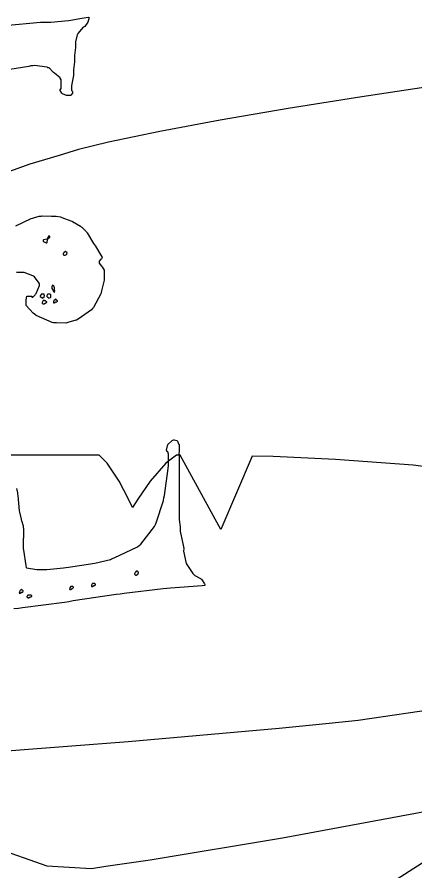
# Model space of a CAD drawing. Extents: x 71 to 283, y 22 to 328.
# Drawn here: x 239.17 to 253.97, y 48.41 to 80.09 of the extents above; entities that cross this region are included whole.
import ezdxf

# ---------------------------------------------------------------- set-up
doc = ezdxf.new("R2010")
doc.units = 0
doc.header["$MEASUREMENT"] = 0

msp = doc.modelspace()

# ---------------------------------------------------------------- linework, layer by layer
at = {"color": 7}
for points in [[(238.716, 79.7814), (240.039, 79.8961), (240.171, 79.9042), (240.418, 79.9042), (241.08, 79.9663), (241.16, 79.9744), (241.22, 79.9842), (241.573, 80.0544), (241.82, 80.0901), (241.829, 80.0806), (241.837, 80.0724), (241.793, 79.9042), (241.679, 79.7373), (241.653, 79.7278), (241.625, 79.7197), (241.423, 79.4812), (241.406, 79.4452), (241.396, 79.4286), (241.336, 79.1767), (241.336, 79.0924), (241.336, 78.9601), (241.3, 78.6624), (241.3, 78.5633), (241.3, 78.431), (241.264, 78.1332), (241.264, 78.0341), (241.264, 77.9198), (241.202, 77.6111), (241.194, 77.5751), (241.184, 77.5589), (241.184, 77.3825), (241.194, 77.3645), (241.194, 77.3561), (241.22, 77.3285), (241.23, 77.3285), (241.23, 77.3285), (241.23, 77.3038), (241.23, 77.2943), (241.23, 77.2679), (241.168, 77.1977), (241.16, 77.1881), (241.132, 77.1881), (241.072, 77.1881), (241.053, 77.1881), (240.999, 77.1881), (240.85, 77.2418), (240.841, 77.2583), (240.832, 77.2679), (240.771, 77.3673), (240.771, 77.3987), (240.771, 77.3987), (240.797, 77.4347), (240.807, 77.4347), (240.807, 77.4883), (240.807, 77.6083), (240.807, 77.6471), (240.807, 77.6732), (240.807, 77.7325), (240.807, 77.7515), (240.807, 77.7695), (240.771, 77.8235), (240.771, 77.8235), (240.761, 77.833), (240.558, 78.008), (240.524, 78.0341), (240.497, 78.0616), (240.357, 78.2105), (240.312, 78.2105), (240.284, 78.2285), (239.809, 78.2906), (239.748, 78.2807), (239.731, 78.2807), (239.689, 78.2807), (239.677, 78.2807), (239.606, 78.2645), (238.901, 78.1498)], [(239.121, 72.3554), (239.686, 72.62), (239.748, 72.6362), (239.775, 72.6461), (239.992, 72.7082), (240.065, 72.7082), (240.1, 72.7177), (240.443, 72.7082), (240.558, 72.7082), (240.621, 72.7082), (240.779, 72.6817), (240.807, 72.6722), (240.833, 72.6641), (241.158, 72.5413), (241.194, 72.5318), (241.228, 72.5138), (241.519, 72.3374), (241.547, 72.3194), (241.573, 72.3029), (241.749, 72.1251), (241.759, 72.1071), (241.767, 72.0908), (242.006, 71.7035), (242.042, 71.6499), (242.076, 71.5973), (242.278, 71.2706), (242.288, 71.2611), (242.288, 71.2445), (242.322, 71.1909), (242.322, 71.1909), (242.322, 71.1743), (242.296, 71.1302), (242.288, 71.1207), (242.27, 71.1207), (242.218, 71.042), (242.218, 71.0145), (242.218, 70.9704), (242.305, 70.8561), (242.322, 70.8381), (242.331, 70.8297), (242.394, 70.7044), (242.394, 70.6617), (242.394, 70.6176), (242.394, 70.5185), (242.394, 70.4854), (242.394, 70.3365), (242.305, 69.9396), (242.288, 69.886), (242.27, 69.8334), (242.004, 69.3289), (241.97, 69.2848), (241.934, 69.2408), (241.431, 68.8894), (241.37, 68.8619), (241.343, 68.8538), (241.052, 68.7656), (241.017, 68.7557), (240.973, 68.7476), (240.636, 68.7557), (240.524, 68.7557), (240.47, 68.7656), (239.879, 69.0301), (239.819, 69.0742), (239.765, 69.1099), (239.5, 69.4009), (239.5, 69.4972), (239.5, 69.5152), (239.5, 69.5551), (239.5, 69.5674), (239.5, 69.6115), (239.527, 69.7438), (239.536, 69.7438), (239.553, 69.7438), (239.593, 69.7438), (239.606, 69.7438), (239.632, 69.7438), (239.692, 69.7438), (239.713, 69.7438), (239.713, 69.7438), (239.713, 69.7191), (239.713, 69.7096), (239.747, 69.7096), (239.843, 69.7978), (239.853, 69.814), (239.879, 69.8419), (240.003, 70.1407), (239.995, 70.1668), (239.995, 70.1668), (239.995, 70.1947), (239.995, 70.2028), (239.985, 70.2303), (239.809, 70.4592), (239.783, 70.4854), (239.755, 70.5033), (239.43, 70.6176), (239.396, 70.6258), (239.352, 70.6258), (239.252, 70.6258), (239.219, 70.6258), (239.147, 70.6258)], [(239.147, 62.6181), (239.183, 62.4597), (239.183, 62.4057), (239.191, 62.3535), (239.244, 61.7897), (239.254, 61.7361), (239.254, 61.7361), (239.314, 61.4811), (239.324, 61.4535), (239.332, 61.4274), (239.396, 61.2359), (239.396, 61.171), (239.404, 61.1367), (239.404, 60.784), (239.396, 60.748), (239.396, 60.6598), (239.396, 60.4615), (239.396, 60.3952), (239.404, 60.325), (239.491, 59.7613), (239.5, 59.6896), (239.518, 59.6815), (239.901, 59.6194), (240.029, 59.6194), (240.268, 59.6194), (240.895, 59.6815), (240.983, 59.6896), (241.071, 59.6995), (241.89, 59.8234), (241.97, 59.8318), (242.048, 59.8495), (242.639, 59.9902), (242.675, 60.0082), (242.772, 60.0438), (243.637, 60.4492), (243.699, 60.5014), (243.76, 60.555), (244.263, 61.2069), (244.299, 61.2771), (244.333, 61.3488), (244.598, 62.1771), (244.615, 62.2653), (244.633, 62.363), (244.774, 63.3596), (244.792, 63.464), (244.792, 63.5621), (244.792, 63.7812), (244.792, 63.8528), (244.792, 63.8888), (244.766, 63.977), (244.758, 63.9932), (244.758, 63.9932), (244.73, 63.9932), (244.722, 63.9932), (244.712, 64.0373), (244.766, 64.2454), (244.924, 64.3999), (244.968, 64.4179), (245.003, 64.4179), (245.1, 64.3915), (245.11, 64.3819), (245.118, 64.3738), (245.171, 64.2511), (245.181, 64.2415), (245.181, 64.189), (245.181, 64.069), (245.181, 64.0292), (245.181, 63.9946), (245.171, 63.8983), (245.181, 63.8888), (245.189, 63.8267), (245.181, 63.1059), (245.181, 62.8646), (245.181, 62.5479), (245.181, 61.8338), (245.181, 61.5957), (245.181, 61.4729), (245.217, 61.1946), (245.217, 61.1008), (245.225, 61.0401), (245.347, 60.4492), (245.357, 60.3952), (245.347, 60.2904), (245.444, 59.8357), (245.684, 59.4692), (245.746, 59.4071), (245.746, 59.4071), (245.762, 59.3908), (245.974, 59.2762), (245.992, 59.2667), (246.009, 59.2586), (246.123, 59.0822), (246.133, 59.0543), (246.133, 59.0543), (246.133, 59.0201), (246.133, 59.0201), (246.035, 59.0116), (244.862, 58.9234), (244.722, 58.9139), (244.589, 58.8973), (243.143, 58.7195), (242.994, 58.7015), (242.843, 58.6853), (241.254, 58.4468), (241.088, 58.4207), (240.929, 58.3942), (239.368, 58.1903), (239.219, 58.1723), (239.051, 58.1561)]]:
    msp.add_lwpolyline(points, dxfattribs=at)
at = {"color": 32}
for points in [[(254.83, 77.5656), (251.963, 77.1342), (249.232, 76.7002), (246.707, 76.2716), (244.461, 75.8515), (242.565, 75.4503), (241.453, 75.1787), (241.088, 75.0715), (240.727, 74.9653), (239.647, 74.6347), (237.943, 74.0364)], [(255.029, 54.4823), (251.827, 54.012), (250.755, 53.9048), (248.892, 53.7214), (243.295, 53.2324), (235.087, 52.5956), (226.5, 52.0044), (220.057, 51.598)], [(238.294, 49.3159), (240.271, 48.6322), (241.927, 48.5373), (242.465, 48.6131), (244.106, 48.8502), (249.017, 49.663), (255.627, 50.8953)]]:
    msp.add_lwpolyline(points, dxfattribs=at)
at = {"color": 7}
for points in [[(240.312, 71.8605), (240.268, 71.8605), (240.152, 71.8358), (240.135, 71.8263), (240.135, 71.8263), (240.135, 71.7903), (240.135, 71.7903), (240.135, 71.7822), (240.171, 71.7543), (240.171, 71.7543), (240.171, 71.7543), (240.25, 71.7201), (240.278, 71.7201), (240.286, 71.7296), (240.302, 71.8524), (240.312, 71.8605), (240.312, 71.8785), (240.382, 71.9183), (240.382, 71.9307), (240.382, 71.9307), (240.382, 71.9586), (240.382, 71.9667), (240.382, 71.9667), (240.356, 71.9667), (240.348, 71.9667), (240.338, 71.9667), (240.302, 71.8785), (240.312, 71.8605)], [(240.983, 71.4015), (240.965, 71.4015), (240.911, 71.3673), (240.911, 71.3673), (240.902, 71.3588), (240.877, 71.3133), (240.877, 71.2971), (240.877, 71.2886), (240.902, 71.2611), (240.911, 71.2611), (240.911, 71.2611), (240.938, 71.2611), (240.947, 71.2611), (240.947, 71.2611), (241.008, 71.2886), (241.017, 71.2971), (241.017, 71.2971), (241.026, 71.3588), (241.017, 71.3673), (241.017, 71.3673), (240.991, 71.3934), (240.983, 71.4015)], [(240.454, 70.0624), (240.454, 70.0278), (240.514, 69.9301), (240.524, 69.9202), (240.524, 69.9202), (240.549, 69.8955), (240.558, 69.886), (240.558, 69.886), (240.567, 69.9477), (240.558, 69.9562), (240.558, 69.9742), (240.558, 70.014), (240.558, 70.0264), (240.558, 70.0539), (240.532, 70.1241), (240.524, 70.1326), (240.524, 70.1326), (240.497, 70.1587), (240.488, 70.1668), (240.479, 70.1587), (240.454, 70.0871), (240.454, 70.0624)], [(240.171, 69.814), (240.144, 69.814), (240.085, 69.814), (240.065, 69.814), (240.056, 69.8059), (240.029, 69.7604), (240.029, 69.7438), (240.029, 69.7357), (240.056, 69.7096), (240.065, 69.7096), (240.073, 69.7096), (240.101, 69.6736), (240.101, 69.6736), (240.101, 69.6736), (240.162, 69.7011), (240.171, 69.7096), (240.171, 69.7096), (240.18, 69.7713), (240.171, 69.7798), (240.171, 69.7798), (240.176, 69.8101), (240.171, 69.814)], [(240.382, 69.814), (240.364, 69.814), (240.324, 69.814), (240.312, 69.814), (240.302, 69.8059), (240.278, 69.7604), (240.278, 69.7438), (240.278, 69.7357), (240.302, 69.7096), (240.312, 69.7096), (240.312, 69.7096), (240.338, 69.6831), (240.348, 69.6736), (240.348, 69.6736), (240.409, 69.7011), (240.418, 69.7096), (240.418, 69.7096), (240.426, 69.7713), (240.418, 69.7798), (240.418, 69.7893), (240.382, 69.814), (240.382, 69.814)], [(240.206, 69.5674), (240.196, 69.5674), (240.171, 69.6034), (240.171, 69.6034), (240.135, 69.5674), (240.126, 69.5593), (240.101, 69.5138), (240.101, 69.4972), (240.101, 69.4891), (240.126, 69.4612), (240.135, 69.4612), (240.135, 69.4612), (240.171, 69.4612), (240.171, 69.4612), (240.171, 69.4612), (240.224, 69.4972), (240.242, 69.4972), (240.242, 69.4972), (240.278, 69.5247), (240.278, 69.5332), (240.26, 69.5332), (240.218, 69.5674), (240.206, 69.5674)], [(240.524, 69.4972), (240.55, 69.4972), (240.61, 69.5332), (240.63, 69.5332), (240.63, 69.5332), (240.665, 69.5593), (240.665, 69.5674), (240.63, 69.6034), (240.63, 69.6034), (240.603, 69.6376), (240.594, 69.6376), (240.558, 69.6034), (240.549, 69.5949), (240.524, 69.5494), (240.524, 69.5332), (240.524, 69.5332), (240.524, 69.4972), (240.524, 69.4972)], [(243.557, 59.4071), (243.557, 59.4071), (243.557, 59.4071), (243.557, 59.4071), (243.584, 59.4071), (243.643, 59.4431), (243.663, 59.4431), (243.663, 59.4431), (243.672, 59.5051), (243.663, 59.5133), (243.663, 59.5231), (243.637, 59.5492), (243.629, 59.5492), (243.629, 59.5492), (243.601, 59.5492), (243.593, 59.5492), (243.557, 59.5133), (243.548, 59.5051), (243.523, 59.4596), (243.523, 59.4431), (243.523, 59.4431), (243.548, 59.4169), (243.557, 59.4071)], [(241.124, 58.8779), (241.15, 58.8779), (241.209, 58.9139), (241.23, 58.9139), (241.23, 58.9139), (241.264, 58.9414), (241.264, 58.9499), (241.264, 58.9594), (241.238, 58.9841), (241.23, 58.9841), (241.212, 58.9841), (241.172, 58.9841), (241.16, 58.9841), (241.15, 58.976), (241.124, 58.9305), (241.124, 58.9139), (241.124, 58.9139), (241.118, 58.8836), (241.124, 58.8779)], [(241.935, 58.9841), (241.961, 58.9841), (242.021, 59.0201), (242.042, 59.0201), (242.042, 59.0201), (242.076, 59.0462), (242.076, 59.0543), (242.076, 59.0642), (242.05, 59.0903), (242.042, 59.0903), (242.024, 59.0903), (241.982, 59.0903), (241.97, 59.0903), (241.96, 59.0822), (241.935, 59.0367), (241.935, 59.0201), (241.935, 59.0201), (241.93, 58.9897), (241.935, 58.9841)], [(239.254, 58.7375), (239.254, 58.7375), (239.254, 58.7375), (239.254, 58.7375), (239.28, 58.7375), (239.339, 58.7735), (239.36, 58.7735), (239.36, 58.7735), (239.396, 58.7996), (239.396, 58.8077), (239.396, 58.8176), (239.36, 58.8437), (239.36, 58.8437), (239.36, 58.8437), (239.332, 58.8779), (239.324, 58.8779), (239.29, 58.8437), (239.28, 58.8352), (239.254, 58.7897), (239.254, 58.7735), (239.254, 58.7735), (239.25, 58.7431), (239.254, 58.7375)], [(239.572, 58.5611), (239.572, 58.5611), (239.606, 58.5611), (239.606, 58.5611), (239.606, 58.5611), (239.659, 58.5971), (239.677, 58.5971), (239.677, 58.5971), (239.713, 58.6232), (239.713, 58.6313), (239.713, 58.6412), (239.685, 58.6673), (239.677, 58.6673), (239.65, 58.6673), (239.591, 58.6673), (239.572, 58.6673), (239.562, 58.6588), (239.536, 58.6133), (239.536, 58.5971), (239.536, 58.5971), (239.572, 58.5706), (239.572, 58.5611)]]:
    msp.add_lwpolyline(points, close=True, dxfattribs=at)
at = {"color": 44}
for points in [[(256.478, 63.1335), (253.862, 63.4781), (250.98, 63.6972), (248.667, 63.7992), (247.897, 63.8168), (246.732, 61.1008), (245.217, 63.8528), (245.084, 63.8528), (244.687, 63.5497), (244.108, 62.8826), (243.643, 62.2155), (243.453, 61.9125), (243.453, 61.9125), (243.453, 61.9125), (243.307, 62.2155), (242.954, 62.8826), (242.514, 63.5497), (242.212, 63.8528), (242.112, 63.8528), (241.414, 63.8528), (239.846, 63.8528), (239.324, 63.8528), (238.618, 63.85)], [(251.612, 47.0916), (254.194, 48.7355)]]:
    msp.add_lwpolyline(points, dxfattribs=at)

doc.saveas('drawing.dxf')
